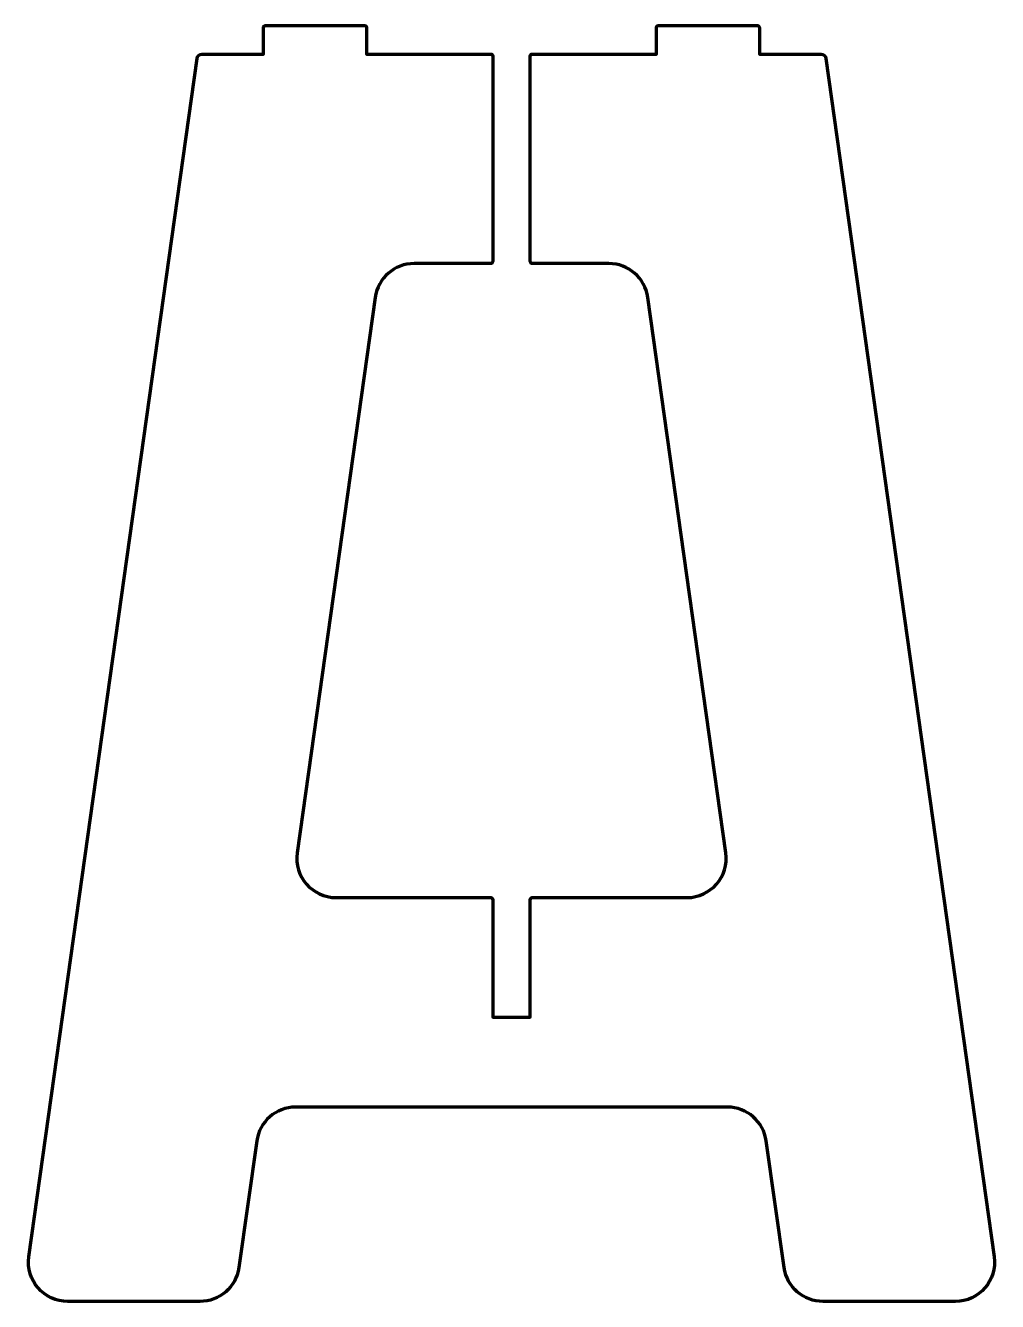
# Model space of a CAD drawing. Header units: inches. Extents: x 14.7 to 33.3, y -36.2 to -11.8.
import ezdxf

# ---------------------------------------------------------------- set-up
doc = ezdxf.new("R2010")
doc.units = ezdxf.units.IN
doc.header["$MEASUREMENT"] = 0
doc.layers.add('Outline', color=7, linetype='Continuous', lineweight=0)

msp = doc.modelspace()

# ---------------------------------------------------------------- linework, layer by layer
at = {"layer": 'Outline', "color": 18, "lineweight": 211, "true_color": 0x000000}
msp.add_open_spline([(33.211, -35.321), (33.211, -35.321), (29.997, -12.448), (29.997, -12.448), (29.997, -12.448), (29.997, -12.448), (29.997, -12.448), (29.997, -12.4), (29.957, -12.36), (29.908, -12.36), (29.908, -12.36), (28.731, -12.36), (28.731, -12.36), (28.731, -12.36), (28.731, -11.856), (28.731, -11.856), (28.731, -11.834), (28.713, -11.816), (28.692, -11.816), (28.692, -11.816), (26.802, -11.816), (26.802, -11.816), (26.78, -11.816), (26.762, -11.834), (26.762, -11.856), (26.762, -11.856), (26.762, -12.36), (26.762, -12.36), (26.762, -12.36), (24.394, -12.36), (24.394, -12.36), (24.373, -12.36), (24.355, -12.378), (24.355, -12.399), (24.355, -12.399), (24.355, -16.321), (24.355, -16.321), (24.355, -16.342), (24.373, -16.36), (24.394, -16.36), (24.394, -16.36), (25.855, -16.36), (25.855, -16.36), (26.229, -16.36), (26.546, -16.635), (26.598, -17.006), (26.598, -17.006), (28.088, -27.611), (28.088, -27.611), (28.152, -28.062), (27.801, -28.465), (27.346, -28.465), (27.346, -28.465), (24.394, -28.465), (24.394, -28.465), (24.373, -28.465), (24.355, -28.483), (24.355, -28.505), (24.355, -28.505), (24.355, -30.749), (24.355, -30.749), (24.355, -30.749), (23.638, -30.749), (23.638, -30.749), (23.638, -30.749), (23.638, -28.505), (23.638, -28.505), (23.638, -28.483), (23.621, -28.465), (23.599, -28.465), (23.599, -28.465), (20.648, -28.465), (20.648, -28.465), (20.192, -28.465), (19.842, -28.062), (19.905, -27.611), (19.905, -27.611), (21.396, -17.006), (21.396, -17.006), (21.448, -16.635), (21.764, -16.36), (22.138, -16.36), (22.138, -16.36), (23.599, -16.36), (23.599, -16.36), (23.621, -16.36), (23.638, -16.342), (23.638, -16.321), (23.638, -16.321), (23.638, -12.399), (23.638, -12.399), (23.638, -12.378), (23.621, -12.36), (23.599, -12.36), (23.599, -12.36), (21.231, -12.36), (21.231, -12.36), (21.231, -12.36), (21.231, -11.856), (21.231, -11.856), (21.231, -11.834), (21.213, -11.816), (21.192, -11.816), (21.192, -11.816), (19.302, -11.816), (19.302, -11.816), (19.28, -11.816), (19.262, -11.834), (19.262, -11.856), (19.262, -11.856), (19.262, -12.36), (19.262, -12.36), (19.262, -12.36), (18.085, -12.36), (18.085, -12.36), (18.036, -12.36), (17.997, -12.4), (17.997, -12.448), (17.997, -12.448), (17.997, -12.448), (17.997, -12.448), (17.997, -12.448), (14.782, -35.321), (14.782, -35.321), (14.719, -35.773), (15.069, -36.176), (15.525, -36.176), (15.525, -36.176), (18.049, -36.176), (18.049, -36.176), (18.423, -36.176), (18.74, -35.9), (18.792, -35.53), (18.792, -35.53), (19.132, -33.111), (19.132, -33.111), (19.184, -32.741), (19.501, -32.465), (19.875, -32.465), (19.875, -32.465), (28.119, -32.465), (28.119, -32.465), (28.492, -32.465), (28.809, -32.741), (28.861, -33.111), (28.861, -33.111), (29.201, -35.53), (29.201, -35.53), (29.253, -35.9), (29.57, -36.176), (29.944, -36.176), (29.944, -36.176), (32.469, -36.176), (32.469, -36.176), (32.924, -36.176), (33.275, -35.773), (33.211, -35.321)], degree=3, knots=[0, 0, 0, 0, 1, 1, 1, 2, 2, 2, 3, 3, 3, 4, 4, 4, 5, 5, 5, 6, 6, 6, 7, 7, 7, 8, 8, 8, 9, 9, 9, 10, 10, 10, 11, 11, 11, 12, 12, 12, 13, 13, 13, 14, 14, 14, 15, 15, 15, 16, 16, 16, 17, 17, 17, 18, 18, 18, 19, 19, 19, 20, 20, 20, 21, 21, 21, 22, 22, 22, 23, 23, 23, 24, 24, 24, 25, 25, 25, 26, 26, 26, 27, 27, 27, 28, 28, 28, 29, 29, 29, 30, 30, 30, 31, 31, 31, 32, 32, 32, 33, 33, 33, 34, 34, 34, 35, 35, 35, 36, 36, 36, 37, 37, 37, 38, 38, 38, 39, 39, 39, 40, 40, 40, 41, 41, 41, 42, 42, 42, 43, 43, 43, 44, 44, 44, 45, 45, 45, 46, 46, 46, 47, 47, 47, 48, 48, 48, 49, 49, 49, 50, 50, 50, 51, 51, 51, 52, 52, 52, 52], dxfattribs=at)

doc.saveas('drawing.dxf')
